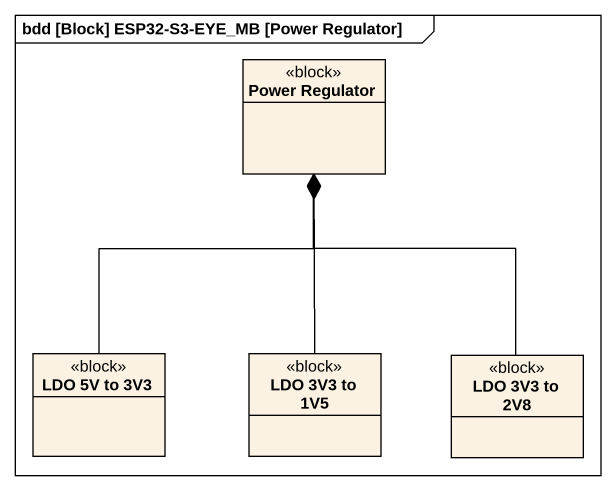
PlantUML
@startuml
mainframe bdd [Block] ESP32-S3-EYE_MB [Power Regulator]
hide circle
hide empty members
class "Power Regulator" as Power_Regulator <<block>>
class "LDO 5V to 3V3" as LDO_5V_to_3V3 <<block>>
class "LDO 3V3 to 1V5" as LDO_3V3_to_1V5 <<block>>
class "LDO 3V3 to 2V8" as LDO_3V3_to_2V8 <<block>>
LDO_5V_to_3V3 -up-* Power_Regulator
LDO_3V3_to_1V5 -up-* Power_Regulator
LDO_3V3_to_2V8 -up-* Power_Regulator
@enduml
